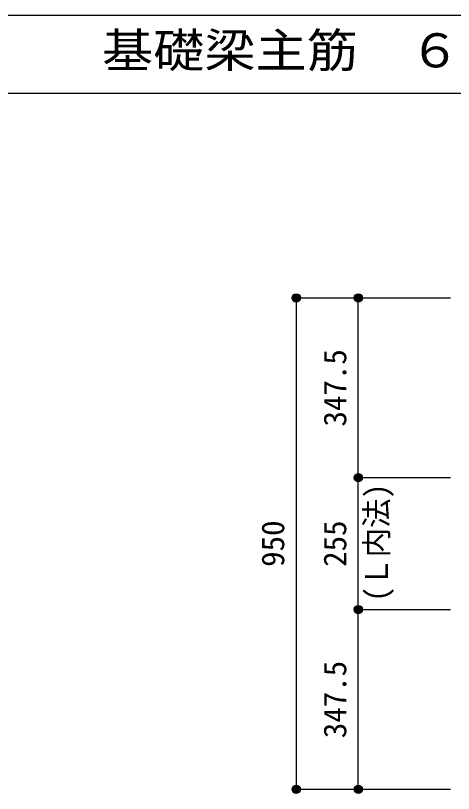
# Model space of a CAD drawing. Units: millimetres at full size, sheet at 1:20. Extents: x -3982 to 3969, y -2797 to 2801.
# Drawn here: x -719 to 128, y -1502 to 2 of the extents above; entities that cross this region are included whole.
import ezdxf
from ezdxf.enums import TextEntityAlignment as Align

# ---------------------------------------------------------------- set-up
doc = ezdxf.new("R2010")
doc.units = ezdxf.units.MM
doc.header["$LTSCALE"] = 20
doc.header["$PDMODE"] = 32
doc.header["$PDSIZE"] = 10
for name, color, linetype in [('6-7_文字', 7, 'Continuous'), ('6-D_寸法', 4, 'Continuous'), ('F-0_枠', 6, 'Continuous')]:
    doc.layers.add(name, color=color, linetype=linetype)
doc.styles.add('ＭＳ ゴシック', font='')
doc.styles.get('ＭＳ ゴシック').set_extended_font_data('MS Gothic')

msp = doc.modelspace()

# ---------------------------------------------------------------- linework, layer by layer
at = {"layer": '6-D_寸法'}
for p, q in [((-176.17, -543.84), (-56.17, -543.84)), ((-176.17, -543.84), (-176.17, -1493.84)), ((-56.17, -543.84), (121.85, -543.84)), ((-56.17, -543.84), (121.85, -543.84)), ((-56.17, -543.84), (121.85, -543.84)), ((-56.17, -543.84), (121.85, -543.84)), ((-56.17, -543.84), (121.85, -543.84)), ((-56.17, -543.84), (121.85, -543.84)), ((-56.17, -543.84), (121.85, -543.84)), ((-56.17, -543.84), (121.85, -543.84)), ((-56.17, -543.84), (121.85, -543.84)), ((-56.17, -543.84), (121.85, -543.84)), ((-56.17, -543.84), (121.85, -543.84)), ((-56.17, -1146.34), (-56.17, -891.34)), ((-56.17, -891.34), (121.85, -891.34)), ((-56.17, -1493.84), (-56.17, -1146.34)), ((-56.17, -1146.34), (121.85, -1146.34)), ((-176.17, -1493.84), (-56.17, -1493.84)), ((-56.17, -1493.84), (121.85, -1493.84)), ((-56.17, -1493.84), (121.85, -1493.84)), ((-56.17, -1493.84), (121.85, -1493.84)), ((-56.17, -1493.84), (121.85, -1493.84)), ((-56.17, -1493.84), (121.85, -1493.84)), ((-56.17, -1493.84), (121.85, -1493.84)), ((-56.17, -1493.84), (121.85, -1493.84)), ((-56.17, -1493.84), (121.85, -1493.84)), ((-56.17, -1493.84), (121.85, -1493.84)), ((-56.17, -1493.84), (121.85, -1493.84)), ((-56.17, -1493.84), (121.85, -1493.84))]:
    msp.add_line(p, q, dxfattribs=at)
for points in [[(-56.17, -891.34), (-56.17, -543.84), (121.85, -543.84)], [(-176.17, -1493.84), (-56.17, -1493.84), (121.85, -1493.84)], [(-176.17, -1493.84), (-56.17, -1493.84), (121.85, -1493.84)]]:
    msp.add_lwpolyline(points, dxfattribs=at)
for centre, radius in [((-176.17, -543.84), 8), ((-176.17, -543.84), 7.2), ((-176.17, -543.84), 6.4), ((-176.17, -543.84), 5.6), ((-176.17, -543.84), 4.8), ((-176.17, -543.84), 4), ((-176.17, -543.84), 3.2), ((-56.17, -543.84), 8), ((-56.17, -543.84), 7.2), ((-56.17, -543.84), 6.4), ((-56.17, -543.84), 5.6), ((-56.17, -543.84), 4.8), ((-56.17, -543.84), 4), ((-56.17, -543.84), 3.2), ((-176.17, -543.84), 2.4), ((-176.17, -543.84), 1.6), ((-176.17, -543.84), 0.8), ((-56.17, -543.84), 2.4), ((-56.17, -543.84), 1.6), ((-56.17, -543.84), 0.8), ((-56.17, -891.34), 8), ((-56.17, -891.34), 7.2), ((-56.17, -891.34), 6.4), ((-56.17, -891.34), 5.6), ((-56.17, -891.34), 4.8), ((-56.17, -891.34), 4), ((-56.17, -891.34), 3.2), ((-56.17, -891.34), 2.4), ((-56.17, -891.34), 1.6), ((-56.17, -891.34), 0.8), ((-56.17, -1146.34), 8), ((-56.17, -1146.34), 7.2), ((-56.17, -1146.34), 6.4), ((-56.17, -1146.34), 5.6), ((-56.17, -1146.34), 4.8), ((-56.17, -1146.34), 4), ((-56.17, -1146.34), 3.2), ((-56.17, -1146.34), 2.4), ((-56.17, -1146.34), 1.6), ((-56.17, -1146.34), 0.8), ((-176.17, -1493.84), 8), ((-176.17, -1493.84), 7.2), ((-176.17, -1493.84), 6.4), ((-176.17, -1493.84), 5.6), ((-56.17, -1493.84), 8), ((-56.17, -1493.84), 7.2), ((-56.17, -1493.84), 6.4), ((-56.17, -1493.84), 5.6), ((-176.17, -1493.84), 4.8), ((-176.17, -1493.84), 4), ((-176.17, -1493.84), 3.2), ((-176.17, -1493.84), 2.4), ((-176.17, -1493.84), 1.6), ((-176.17, -1493.84), 0.8), ((-56.17, -1493.84), 4.8), ((-56.17, -1493.84), 4), ((-56.17, -1493.84), 3.2), ((-56.17, -1493.84), 2.4), ((-56.17, -1493.84), 1.6), ((-56.17, -1493.84), 0.8)]:
    msp.add_circle(centre, radius, dxfattribs=at)
at = {"layer": '6-D_寸法', "color": 7}
for p in [(-176.17, -543.84), (-56.17, -543.84), (-56.17, -891.34), (-56.17, -1146.34), (-176.17, -1493.84), (-56.17, -1493.84)]:
    msp.add_point(p, dxfattribs=at)
at = {"layer": 'F-0_枠', "color": 2}
for p, q in [((2482.4, 1.97), (-3981.92, 1.97)), ((-3981.92, -148.03), (2482.4, -148.03))]:
    msp.add_line(p, q, dxfattribs=at)

# ---------------------------------------------------------------- texts
at = {"layer": '6-7_文字', "color": 2, "style": 'ＭＳ ゴシック', "width": 1.1}
msp.add_text('\u3000\u3000基礎梁主筋\u3000６本タイプ', height=65.98, dxfattribs=at).set_placement((-749.76, -118.03), align=Align.BOTTOM_LEFT)
at = {"layer": '6-D_寸法', "style": 'ＭＳ ゴシック'}
for s, p in [('347.5', (-66.17, -792.59)), ('950', (-186.17, -1063.84)), ('255', (-66.17, -1063.84)), ('347.5', (-66.17, -1395.09))]:
    msp.add_text(s, height=43.99, rotation=90, dxfattribs=at).set_placement(p, align=Align.BOTTOM_LEFT)
at = {"layer": '6-D_寸法', "style": 'ＭＳ ゴシック', "width": 0.95}
msp.add_text('(Ｌ内法)', height=43.99, rotation=90, dxfattribs=at).set_placement((14.31, -1130.94), align=Align.BOTTOM_LEFT)

doc.saveas('drawing.dxf')
